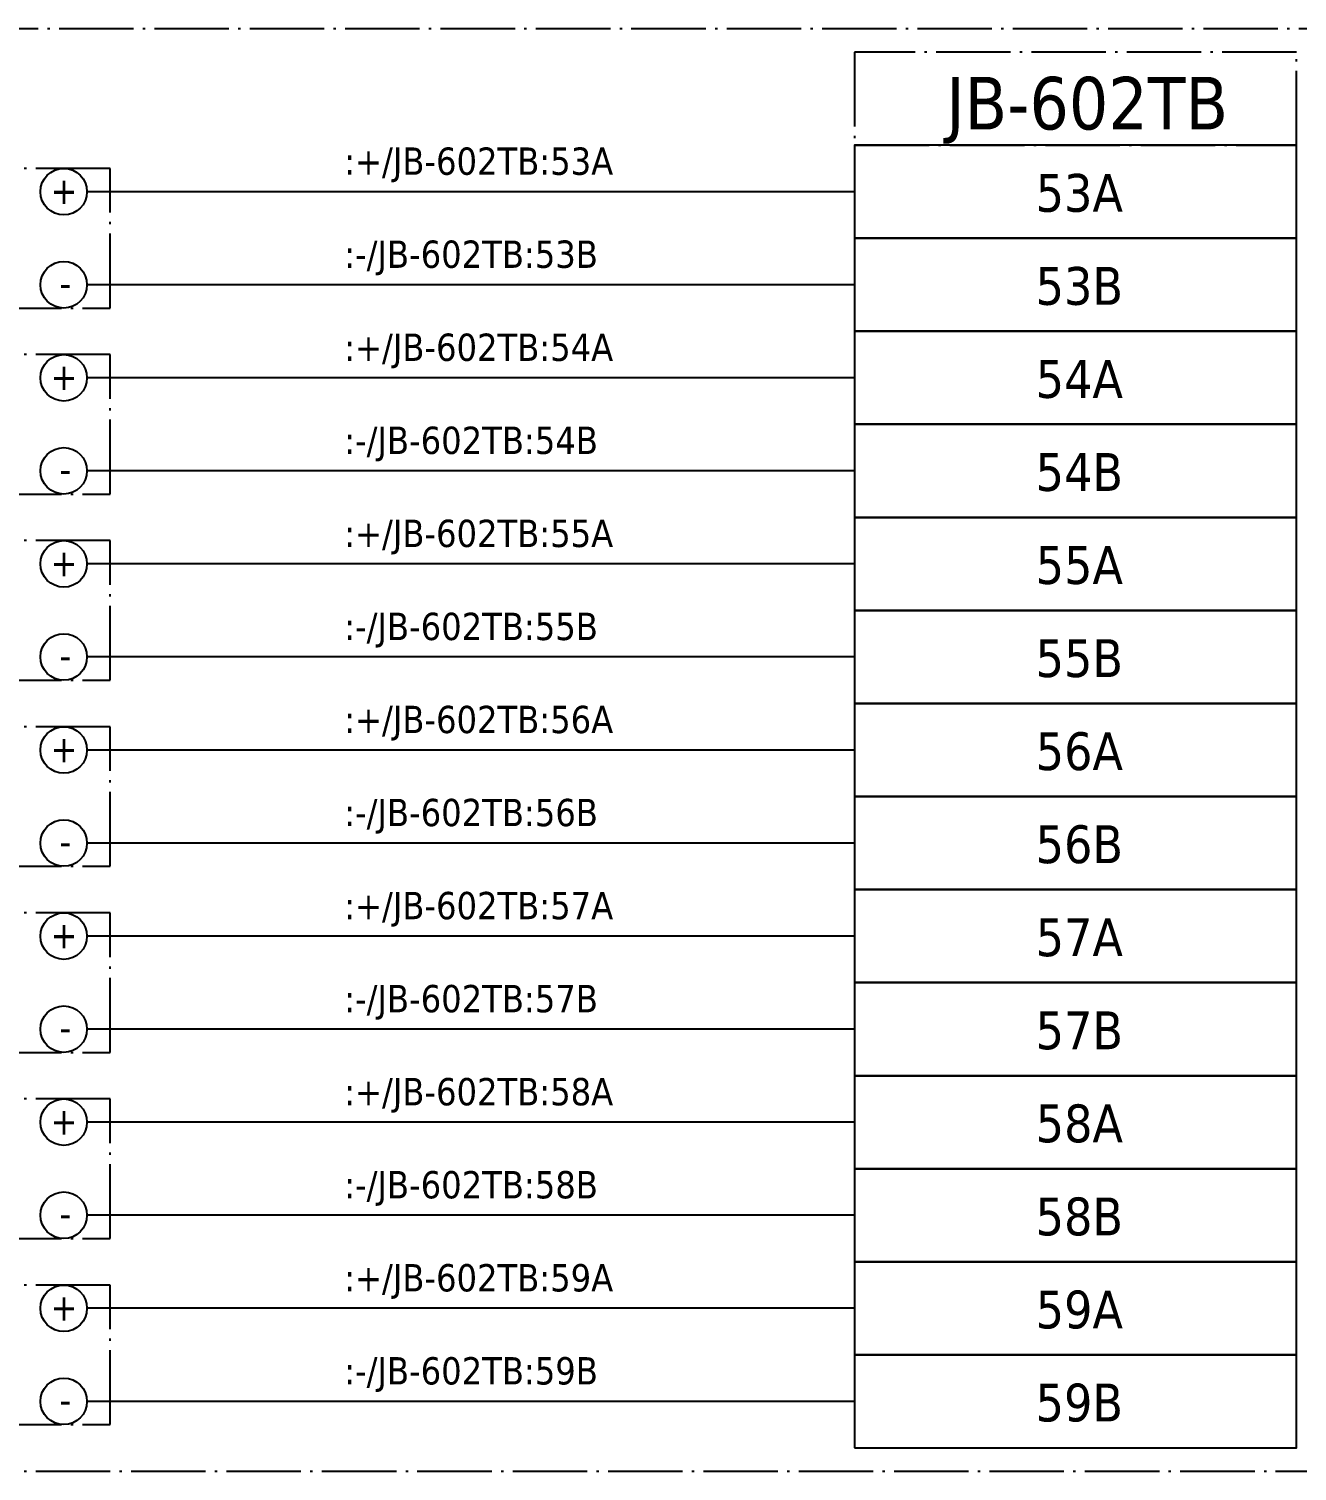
# Model space of a CAD drawing. Header units: millimetres. Extents: x 0 to 1792788, y -13 to 262234.
# Drawn here: x 35.5 to 90, y 118 to 180 of the extents above; entities that cross this region are included whole.
import ezdxf
from ezdxf.enums import TextEntityAlignment as Align

# ---------------------------------------------------------------- set-up
doc = ezdxf.new("R2010")
doc.units = ezdxf.units.MM
doc.linetypes.add('EPL_DASHDOT', pattern=[1, 0.8, -0.1, 0, -0.1])
for name, color, linetype, lineweight in [('EPLAN108', 5, 'Continuous', 35), ('EPLAN300', 5, 'Continuous', 25), ('EPLAN302', 5, 'Continuous', 25), ('EPLAN307', 134, 'EPL_DASHDOT', 25), ('EPLAN311', 7, 'Continuous', 25), ('EPLAN400', 5, 'Continuous', 35), ('EPLAN405', 7, 'Continuous', 25), ('EPLAN420', 7, 'Continuous', 35), ('EPLAN421', 5, 'Continuous', 35), ('EPLAN433', 251, 'Continuous', 35), ('EPLAN500', 7, 'Continuous', 35), ('EPLAN501', 7, 'Continuous', 35), ('EPLAN502', 7, 'Continuous', 35), ('EPLAN503', 7, 'Continuous', 35), ('EPLAN504', 7, 'Continuous', 35)]:
    doc.layers.add(name, color=color, linetype=linetype, lineweight=lineweight)
doc.styles.add('Tahoma', font='')
doc.styles.get('Tahoma').set_extended_font_data('Tahoma')

# ---------------------------------------------------------------- blocks, each defined once
blk = doc.blocks.new('EPLSYM_LibrarySPECIAL_en_US_Symbol427_Variant5_Placement1_88')
at = {"layer": 'EPLAN421', "color": 5, "style": 'Tahoma'}
for tag, p in [('17_20029[1]', (-0.9525, 3.335)), ('17_20029[2]', (20.0025, 3.335))]:
    blk.add_attdef(tag, text='', height=1.1739, dxfattribs=at).set_placement(p, align=Align.BOTTOM_RIGHT)
at = {"layer": 'EPLAN433', "color": 251, "style": 'Tahoma'}
blk.add_attdef('17_20406_1', text='', height=1.6254, dxfattribs=at).set_placement((0.9525, 1.5875), align=Align.BOTTOM_RIGHT)
blk.add_attdef('17_20406', text='', height=1.6254, dxfattribs=at).set_placement((0.9525, 1.5875), align=Align.BOTTOM_LEFT)
blk = doc.blocks.new('EPLSYM_LibrarySPECIAL_en_US_Symbol427_Variant5_Placement1_89')
at = {"layer": 'EPLAN421', "color": 5, "style": 'Tahoma'}
for tag, p in [('17_20029[1]', (-0.9525, 3.335)), ('17_20029[2]', (20.0025, 3.335))]:
    blk.add_attdef(tag, text='', height=1.1739, dxfattribs=at).set_placement(p, align=Align.BOTTOM_RIGHT)
at = {"layer": 'EPLAN433', "color": 251, "style": 'Tahoma'}
blk.add_attdef('17_20406_1', text='', height=1.6254, dxfattribs=at).set_placement((0.9525, 1.5875), align=Align.BOTTOM_RIGHT)
blk.add_attdef('17_20406', text='', height=1.6254, dxfattribs=at).set_placement((0.9525, 1.5875), align=Align.BOTTOM_LEFT)
blk = doc.blocks.new('EPLSYM_LibrarySPECIAL_en_US_Symbol427_Variant5_Placement1_90')
at = {"layer": 'EPLAN421', "color": 5, "style": 'Tahoma'}
for tag, p in [('17_20029[1]', (-0.9525, 3.335)), ('17_20029[2]', (20.0025, 3.335))]:
    blk.add_attdef(tag, text='', height=1.1739, dxfattribs=at).set_placement(p, align=Align.BOTTOM_RIGHT)
at = {"layer": 'EPLAN433', "color": 251, "style": 'Tahoma'}
blk.add_attdef('17_20406_1', text='', height=1.6254, dxfattribs=at).set_placement((0.9525, 1.5875), align=Align.BOTTOM_RIGHT)
blk.add_attdef('17_20406', text='', height=1.6254, dxfattribs=at).set_placement((0.9525, 1.5875), align=Align.BOTTOM_LEFT)
blk = doc.blocks.new('EPLSYM_LibrarySPECIAL_en_US_Symbol427_Variant5_Placement1_91')
at = {"layer": 'EPLAN421', "color": 5, "style": 'Tahoma'}
for tag, p in [('17_20029[1]', (-0.9525, 3.335)), ('17_20029[2]', (20.0025, 3.335))]:
    blk.add_attdef(tag, text='', height=1.1739, dxfattribs=at).set_placement(p, align=Align.BOTTOM_RIGHT)
at = {"layer": 'EPLAN433', "color": 251, "style": 'Tahoma'}
blk.add_attdef('17_20406_1', text='', height=1.6254, dxfattribs=at).set_placement((0.9525, 1.5875), align=Align.BOTTOM_RIGHT)
blk.add_attdef('17_20406', text='', height=1.6254, dxfattribs=at).set_placement((0.9525, 1.5875), align=Align.BOTTOM_LEFT)
blk = doc.blocks.new('EPLSYM_LibrarySPECIAL_en_US_Symbol427_Variant5_Placement1_92')
at = {"layer": 'EPLAN421', "color": 5, "style": 'Tahoma'}
for tag, p in [('17_20029[1]', (-0.9525, 3.335)), ('17_20029[2]', (20.0025, 3.335))]:
    blk.add_attdef(tag, text='', height=1.1739, dxfattribs=at).set_placement(p, align=Align.BOTTOM_RIGHT)
at = {"layer": 'EPLAN433', "color": 251, "style": 'Tahoma'}
blk.add_attdef('17_20406_1', text='', height=1.6254, dxfattribs=at).set_placement((0.9525, 1.5875), align=Align.BOTTOM_RIGHT)
blk.add_attdef('17_20406', text='', height=1.6254, dxfattribs=at).set_placement((0.9525, 1.5875), align=Align.BOTTOM_LEFT)
blk = doc.blocks.new('EPLSYM_LibrarySPECIAL_en_US_Symbol427_Variant5_Placement1_93')
at = {"layer": 'EPLAN421', "color": 5, "style": 'Tahoma'}
for tag, p in [('17_20029[1]', (-0.9525, 3.335)), ('17_20029[2]', (20.0025, 3.335))]:
    blk.add_attdef(tag, text='', height=1.1739, dxfattribs=at).set_placement(p, align=Align.BOTTOM_RIGHT)
at = {"layer": 'EPLAN433', "color": 251, "style": 'Tahoma'}
blk.add_attdef('17_20406_1', text='', height=1.6254, dxfattribs=at).set_placement((0.9525, 1.5875), align=Align.BOTTOM_RIGHT)
blk.add_attdef('17_20406', text='', height=1.6254, dxfattribs=at).set_placement((0.9525, 1.5875), align=Align.BOTTOM_LEFT)
blk = doc.blocks.new('EPLSYM_LibrarySPECIAL_en_US_Symbol427_Variant5_Placement1_94')
at = {"layer": 'EPLAN421', "color": 5, "style": 'Tahoma'}
for tag, p in [('17_20029[1]', (-0.9525, 3.335)), ('17_20029[2]', (20.0025, 3.335))]:
    blk.add_attdef(tag, text='', height=1.1739, dxfattribs=at).set_placement(p, align=Align.BOTTOM_RIGHT)
at = {"layer": 'EPLAN433', "color": 251, "style": 'Tahoma'}
blk.add_attdef('17_20406_1', text='', height=1.6254, dxfattribs=at).set_placement((0.9525, 1.5875), align=Align.BOTTOM_RIGHT)
blk.add_attdef('17_20406', text='', height=1.6254, dxfattribs=at).set_placement((0.9525, 1.5875), align=Align.BOTTOM_LEFT)
blk = doc.blocks.new('EPLSYM_LibrarySPECIAL_en_US_Symbol427_Variant5_Placement1_95')
at = {"layer": 'EPLAN421', "color": 5, "style": 'Tahoma'}
for tag, p in [('17_20029[1]', (-0.9525, 3.335)), ('17_20029[2]', (20.0025, 3.335))]:
    blk.add_attdef(tag, text='', height=1.1739, dxfattribs=at).set_placement(p, align=Align.BOTTOM_RIGHT)
at = {"layer": 'EPLAN433', "color": 251, "style": 'Tahoma'}
blk.add_attdef('17_20406_1', text='', height=1.6254, dxfattribs=at).set_placement((0.9525, 1.5875), align=Align.BOTTOM_RIGHT)
blk.add_attdef('17_20406', text='', height=1.6254, dxfattribs=at).set_placement((0.9525, 1.5875), align=Align.BOTTOM_LEFT)
blk = doc.blocks.new('EPLSYM_LibrarySPECIAL_en_US_Symbol427_Variant5_Placement1_96')
at = {"layer": 'EPLAN421', "color": 5, "style": 'Tahoma'}
for tag, p in [('17_20029[1]', (-0.9525, 3.335)), ('17_20029[2]', (20.0025, 3.335))]:
    blk.add_attdef(tag, text='', height=1.1739, dxfattribs=at).set_placement(p, align=Align.BOTTOM_RIGHT)
at = {"layer": 'EPLAN433', "color": 251, "style": 'Tahoma'}
blk.add_attdef('17_20406_1', text='', height=1.6254, dxfattribs=at).set_placement((0.9525, 1.5875), align=Align.BOTTOM_RIGHT)
blk.add_attdef('17_20406', text='', height=1.6254, dxfattribs=at).set_placement((0.9525, 1.5875), align=Align.BOTTOM_LEFT)
blk = doc.blocks.new('EPLSYM_LibrarySPECIAL_en_US_Symbol427_Variant5_Placement1_97')
at = {"layer": 'EPLAN421', "color": 5, "style": 'Tahoma'}
for tag, p in [('17_20029[1]', (-0.9525, 3.335)), ('17_20029[2]', (20.0025, 3.335))]:
    blk.add_attdef(tag, text='', height=1.1739, dxfattribs=at).set_placement(p, align=Align.BOTTOM_RIGHT)
at = {"layer": 'EPLAN433', "color": 251, "style": 'Tahoma'}
blk.add_attdef('17_20406_1', text='', height=1.6254, dxfattribs=at).set_placement((0.9525, 1.5875), align=Align.BOTTOM_RIGHT)
blk.add_attdef('17_20406', text='', height=1.6254, dxfattribs=at).set_placement((0.9525, 1.5875), align=Align.BOTTOM_LEFT)
blk = doc.blocks.new('EPLSYM_LibrarySPECIAL_en_US_Symbol427_Variant5_Placement1_98')
at = {"layer": 'EPLAN421', "color": 5, "style": 'Tahoma'}
for tag, p in [('17_20029[1]', (-0.9525, 3.335)), ('17_20029[2]', (20.0025, 3.335))]:
    blk.add_attdef(tag, text='', height=1.1739, dxfattribs=at).set_placement(p, align=Align.BOTTOM_RIGHT)
at = {"layer": 'EPLAN433', "color": 251, "style": 'Tahoma'}
blk.add_attdef('17_20406_1', text='', height=1.6254, dxfattribs=at).set_placement((0.9525, 1.5875), align=Align.BOTTOM_RIGHT)
blk.add_attdef('17_20406', text='', height=1.6254, dxfattribs=at).set_placement((0.9525, 1.5875), align=Align.BOTTOM_LEFT)
blk = doc.blocks.new('EPLSYM_LibrarySPECIAL_en_US_Symbol427_Variant5_Placement1_99')
at = {"layer": 'EPLAN421', "color": 5, "style": 'Tahoma'}
for tag, p in [('17_20029[1]', (-0.9525, 3.335)), ('17_20029[2]', (20.0025, 3.335))]:
    blk.add_attdef(tag, text='', height=1.1739, dxfattribs=at).set_placement(p, align=Align.BOTTOM_RIGHT)
at = {"layer": 'EPLAN433', "color": 251, "style": 'Tahoma'}
blk.add_attdef('17_20406_1', text='', height=1.6254, dxfattribs=at).set_placement((0.9525, 1.5875), align=Align.BOTTOM_RIGHT)
blk.add_attdef('17_20406', text='', height=1.6254, dxfattribs=at).set_placement((0.9525, 1.5875), align=Align.BOTTOM_LEFT)
blk = doc.blocks.new('EPLSYM_LibrarySPECIAL_en_US_Symbol427_Variant5_Placement1_100')
at = {"layer": 'EPLAN421', "color": 5, "style": 'Tahoma'}
for tag, p in [('17_20029[1]', (-0.9525, 3.335)), ('17_20029[2]', (20.0025, 3.335))]:
    blk.add_attdef(tag, text='', height=1.1739, dxfattribs=at).set_placement(p, align=Align.BOTTOM_RIGHT)
at = {"layer": 'EPLAN433', "color": 251, "style": 'Tahoma'}
blk.add_attdef('17_20406_1', text='', height=1.6254, dxfattribs=at).set_placement((0.9525, 1.5875), align=Align.BOTTOM_RIGHT)
blk.add_attdef('17_20406', text='', height=1.6254, dxfattribs=at).set_placement((0.9525, 1.5875), align=Align.BOTTOM_LEFT)
blk = doc.blocks.new('EPLSYM_LibrarySPECIAL_en_US_Symbol427_Variant5_Placement1_101')
at = {"layer": 'EPLAN421', "color": 5, "style": 'Tahoma'}
for tag, p in [('17_20029[1]', (-0.9525, 3.335)), ('17_20029[2]', (20.0025, 3.335))]:
    blk.add_attdef(tag, text='', height=1.1739, dxfattribs=at).set_placement(p, align=Align.BOTTOM_RIGHT)
at = {"layer": 'EPLAN433', "color": 251, "style": 'Tahoma'}
blk.add_attdef('17_20406_1', text='', height=1.6254, dxfattribs=at).set_placement((0.9525, 1.5875), align=Align.BOTTOM_RIGHT)
blk.add_attdef('17_20406', text='', height=1.6254, dxfattribs=at).set_placement((0.9525, 1.5875), align=Align.BOTTOM_LEFT)
blk = doc.blocks.new('EPLSYM_LibrarySPECIAL_Symbol17_Variant3_Placement1')
at = {"layer": 'EPLAN302', "lineweight": 25, "ltscale": 4}
blk.add_line((4, 0), (1, 0), dxfattribs=at)
blk.add_circle((0, 0), 1, dxfattribs=at)
at = {"layer": 'EPLAN420', "color": 7, "style": 'Tahoma'}
blk.add_attdef('17_20036', text='', height=1.6254, dxfattribs=at).set_placement((-1.5, -0.16254), align=Align.MIDDLE_RIGHT)
at = {"layer": 'EPLAN421', "color": 5, "style": 'Tahoma'}
blk.add_attdef('17_20039', text='', height=1.1739, dxfattribs=at).set_placement((3, 1), align=Align.BOTTOM_RIGHT)
blk = doc.blocks.new('EPLSYM_LibrarySPECIAL_Symbol2_Variant0_Placement1_44')
at = {"layer": 'EPLAN307', "lineweight": 25, "ltscale": 4}
blk.add_lwpolyline([(0, -6), (34, -6), (34, 0), (0, 0)], close=True, dxfattribs=at)
at = {"layer": 'EPLAN400', "color": 5, "style": 'Tahoma'}
blk.add_attdef('88_20010', text='', height=2.2575, dxfattribs=at).set_placement((-1.5, -0.9515), align=Align.TOP_RIGHT)
at = {"layer": 'EPLAN500', "color": 7, "style": 'Tahoma'}
blk.add_attdef('88_20027', text='', height=1.6254, dxfattribs=at).set_placement((-1.5, -4.57508), align=Align.TOP_RIGHT)
at = {"layer": 'EPLAN501', "color": 7, "style": 'Tahoma'}
blk.add_attdef('88_20011', text='', height=1.6254, dxfattribs=at).set_placement((-1.5, -9.97508), align=Align.TOP_RIGHT)
at = {"layer": 'EPLAN502', "color": 7, "style": 'Tahoma'}
blk.add_attdef('88_20025', text='', height=1.6254, dxfattribs=at).set_placement((-1.5, -12.67508), align=Align.TOP_RIGHT)
at = {"layer": 'EPLAN503', "color": 7, "style": 'Tahoma'}
blk.add_attdef('88_20024', text='', height=1.6254, dxfattribs=at).set_placement((-1.5, -15.37508), align=Align.TOP_RIGHT)
at = {"layer": 'EPLAN504', "color": 7, "style": 'Tahoma'}
blk.add_attdef('88_20901[1]', text='', height=1.6254, dxfattribs=at).set_placement((-1.5, -7.27508), align=Align.TOP_RIGHT)
blk = doc.blocks.new('EPLSYM_LibrarySPECIAL_Symbol2_Variant0_Placement1_45')
at = {"layer": 'EPLAN307', "lineweight": 25, "ltscale": 4}
blk.add_lwpolyline([(0, -6), (34, -6), (34, 0), (0, 0)], close=True, dxfattribs=at)
at = {"layer": 'EPLAN400', "color": 5, "style": 'Tahoma'}
blk.add_attdef('88_20010', text='', height=2.2575, dxfattribs=at).set_placement((-1.5, -0.9515), align=Align.TOP_RIGHT)
at = {"layer": 'EPLAN500', "color": 7, "style": 'Tahoma'}
blk.add_attdef('88_20027', text='', height=1.6254, dxfattribs=at).set_placement((-1.5, -4.57508), align=Align.TOP_RIGHT)
at = {"layer": 'EPLAN501', "color": 7, "style": 'Tahoma'}
blk.add_attdef('88_20011', text='', height=1.6254, dxfattribs=at).set_placement((-1.5, -9.97508), align=Align.TOP_RIGHT)
at = {"layer": 'EPLAN502', "color": 7, "style": 'Tahoma'}
blk.add_attdef('88_20025', text='', height=1.6254, dxfattribs=at).set_placement((-1.5, -12.67508), align=Align.TOP_RIGHT)
at = {"layer": 'EPLAN503', "color": 7, "style": 'Tahoma'}
blk.add_attdef('88_20024', text='', height=1.6254, dxfattribs=at).set_placement((-1.5, -15.37508), align=Align.TOP_RIGHT)
at = {"layer": 'EPLAN504', "color": 7, "style": 'Tahoma'}
blk.add_attdef('88_20901[1]', text='', height=1.6254, dxfattribs=at).set_placement((-1.5, -7.27508), align=Align.TOP_RIGHT)
blk = doc.blocks.new('EPLSYM_LibrarySPECIAL_Symbol2_Variant0_Placement1_46')
at = {"layer": 'EPLAN307', "lineweight": 25, "ltscale": 4}
blk.add_lwpolyline([(0, -6), (34, -6), (34, 0), (0, 0)], close=True, dxfattribs=at)
at = {"layer": 'EPLAN400', "color": 5, "style": 'Tahoma'}
blk.add_attdef('88_20010', text='', height=2.2575, dxfattribs=at).set_placement((-1.5, -0.9515), align=Align.TOP_RIGHT)
at = {"layer": 'EPLAN500', "color": 7, "style": 'Tahoma'}
blk.add_attdef('88_20027', text='', height=1.6254, dxfattribs=at).set_placement((-1.5, -4.57508), align=Align.TOP_RIGHT)
at = {"layer": 'EPLAN501', "color": 7, "style": 'Tahoma'}
blk.add_attdef('88_20011', text='', height=1.6254, dxfattribs=at).set_placement((-1.5, -9.97508), align=Align.TOP_RIGHT)
at = {"layer": 'EPLAN502', "color": 7, "style": 'Tahoma'}
blk.add_attdef('88_20025', text='', height=1.6254, dxfattribs=at).set_placement((-1.5, -12.67508), align=Align.TOP_RIGHT)
at = {"layer": 'EPLAN503', "color": 7, "style": 'Tahoma'}
blk.add_attdef('88_20024', text='', height=1.6254, dxfattribs=at).set_placement((-1.5, -15.37508), align=Align.TOP_RIGHT)
at = {"layer": 'EPLAN504', "color": 7, "style": 'Tahoma'}
blk.add_attdef('88_20901[1]', text='', height=1.6254, dxfattribs=at).set_placement((-1.5, -7.27508), align=Align.TOP_RIGHT)
blk = doc.blocks.new('EPLSYM_LibrarySPECIAL_Symbol2_Variant0_Placement1_47')
at = {"layer": 'EPLAN307', "lineweight": 25, "ltscale": 4}
blk.add_lwpolyline([(0, -6), (34, -6), (34, 0), (0, 0)], close=True, dxfattribs=at)
at = {"layer": 'EPLAN400', "color": 5, "style": 'Tahoma'}
blk.add_attdef('88_20010', text='', height=2.2575, dxfattribs=at).set_placement((-1.5, -0.9515), align=Align.TOP_RIGHT)
at = {"layer": 'EPLAN500', "color": 7, "style": 'Tahoma'}
blk.add_attdef('88_20027', text='', height=1.6254, dxfattribs=at).set_placement((-1.5, -4.57508), align=Align.TOP_RIGHT)
at = {"layer": 'EPLAN501', "color": 7, "style": 'Tahoma'}
blk.add_attdef('88_20011', text='', height=1.6254, dxfattribs=at).set_placement((-1.5, -9.97508), align=Align.TOP_RIGHT)
at = {"layer": 'EPLAN502', "color": 7, "style": 'Tahoma'}
blk.add_attdef('88_20025', text='', height=1.6254, dxfattribs=at).set_placement((-1.5, -12.67508), align=Align.TOP_RIGHT)
at = {"layer": 'EPLAN503', "color": 7, "style": 'Tahoma'}
blk.add_attdef('88_20024', text='', height=1.6254, dxfattribs=at).set_placement((-1.5, -15.37508), align=Align.TOP_RIGHT)
at = {"layer": 'EPLAN504', "color": 7, "style": 'Tahoma'}
blk.add_attdef('88_20901[1]', text='', height=1.6254, dxfattribs=at).set_placement((-1.5, -7.27508), align=Align.TOP_RIGHT)
blk = doc.blocks.new('EPLSYM_LibrarySPECIAL_Symbol2_Variant0_Placement1_48')
at = {"layer": 'EPLAN307', "lineweight": 25, "ltscale": 4}
blk.add_lwpolyline([(0, -6), (34, -6), (34, 0), (0, 0)], close=True, dxfattribs=at)
at = {"layer": 'EPLAN400', "color": 5, "style": 'Tahoma'}
blk.add_attdef('88_20010', text='', height=2.2575, dxfattribs=at).set_placement((-1.5, -0.9515), align=Align.TOP_RIGHT)
at = {"layer": 'EPLAN500', "color": 7, "style": 'Tahoma'}
blk.add_attdef('88_20027', text='', height=1.6254, dxfattribs=at).set_placement((-1.5, -4.57508), align=Align.TOP_RIGHT)
at = {"layer": 'EPLAN501', "color": 7, "style": 'Tahoma'}
blk.add_attdef('88_20011', text='', height=1.6254, dxfattribs=at).set_placement((-1.5, -9.97508), align=Align.TOP_RIGHT)
at = {"layer": 'EPLAN502', "color": 7, "style": 'Tahoma'}
blk.add_attdef('88_20025', text='', height=1.6254, dxfattribs=at).set_placement((-1.5, -12.67508), align=Align.TOP_RIGHT)
at = {"layer": 'EPLAN503', "color": 7, "style": 'Tahoma'}
blk.add_attdef('88_20024', text='', height=1.6254, dxfattribs=at).set_placement((-1.5, -15.37508), align=Align.TOP_RIGHT)
at = {"layer": 'EPLAN504', "color": 7, "style": 'Tahoma'}
blk.add_attdef('88_20901[1]', text='', height=1.6254, dxfattribs=at).set_placement((-1.5, -7.27508), align=Align.TOP_RIGHT)
blk = doc.blocks.new('EPLSYM_LibrarySPECIAL_Symbol2_Variant0_Placement1_49')
at = {"layer": 'EPLAN307', "lineweight": 25, "ltscale": 4}
blk.add_lwpolyline([(0, -6), (34, -6), (34, 0), (0, 0)], close=True, dxfattribs=at)
at = {"layer": 'EPLAN400', "color": 5, "style": 'Tahoma'}
blk.add_attdef('88_20010', text='', height=2.2575, dxfattribs=at).set_placement((-1.5, -0.9515), align=Align.TOP_RIGHT)
at = {"layer": 'EPLAN500', "color": 7, "style": 'Tahoma'}
blk.add_attdef('88_20027', text='', height=1.6254, dxfattribs=at).set_placement((-1.5, -4.57508), align=Align.TOP_RIGHT)
at = {"layer": 'EPLAN501', "color": 7, "style": 'Tahoma'}
blk.add_attdef('88_20011', text='', height=1.6254, dxfattribs=at).set_placement((-1.5, -9.97508), align=Align.TOP_RIGHT)
at = {"layer": 'EPLAN502', "color": 7, "style": 'Tahoma'}
blk.add_attdef('88_20025', text='', height=1.6254, dxfattribs=at).set_placement((-1.5, -12.67508), align=Align.TOP_RIGHT)
at = {"layer": 'EPLAN503', "color": 7, "style": 'Tahoma'}
blk.add_attdef('88_20024', text='', height=1.6254, dxfattribs=at).set_placement((-1.5, -15.37508), align=Align.TOP_RIGHT)
at = {"layer": 'EPLAN504', "color": 7, "style": 'Tahoma'}
blk.add_attdef('88_20901[1]', text='', height=1.6254, dxfattribs=at).set_placement((-1.5, -7.27508), align=Align.TOP_RIGHT)
blk = doc.blocks.new('EPLSYM_LibrarySPECIAL_Symbol2_Variant0_Placement1_50')
at = {"layer": 'EPLAN307', "lineweight": 25, "ltscale": 4}
blk.add_lwpolyline([(0, -6), (34, -6), (34, 0), (0, 0)], close=True, dxfattribs=at)
at = {"layer": 'EPLAN400', "color": 5, "style": 'Tahoma'}
blk.add_attdef('88_20010', text='', height=2.2575, dxfattribs=at).set_placement((-1.5, -0.9515), align=Align.TOP_RIGHT)
at = {"layer": 'EPLAN500', "color": 7, "style": 'Tahoma'}
blk.add_attdef('88_20027', text='', height=1.6254, dxfattribs=at).set_placement((-1.5, -4.57508), align=Align.TOP_RIGHT)
at = {"layer": 'EPLAN501', "color": 7, "style": 'Tahoma'}
blk.add_attdef('88_20011', text='', height=1.6254, dxfattribs=at).set_placement((-1.5, -9.97508), align=Align.TOP_RIGHT)
at = {"layer": 'EPLAN502', "color": 7, "style": 'Tahoma'}
blk.add_attdef('88_20025', text='', height=1.6254, dxfattribs=at).set_placement((-1.5, -12.67508), align=Align.TOP_RIGHT)
at = {"layer": 'EPLAN503', "color": 7, "style": 'Tahoma'}
blk.add_attdef('88_20024', text='', height=1.6254, dxfattribs=at).set_placement((-1.5, -15.37508), align=Align.TOP_RIGHT)
at = {"layer": 'EPLAN504', "color": 7, "style": 'Tahoma'}
blk.add_attdef('88_20901[1]', text='', height=1.6254, dxfattribs=at).set_placement((-1.5, -7.27508), align=Align.TOP_RIGHT)
blk = doc.blocks.new('EPLSYM_LibrarySPECIAL_Symbol308_Variant0_Placement0')
at = {"layer": 'EPLAN405', "color": 7, "style": 'Tahoma'}
for tag, p in [('17_31011', (1.5, 6.35)), ('17_31002', (1.5, 0.5))]:
    blk.add_attdef(tag, text='', height=1.174, dxfattribs=at).set_placement(p, align=Align.BOTTOM_LEFT)
for tag, p in [('17_31004', (1.5, 4.4)), ('17_31003', (1.5, 2.45))]:
    blk.add_attdef(tag, p, '', height=1.174, dxfattribs=at)
blk = doc.blocks.new('EPLSYM_LibrarySPECIAL_Symbol2_Variant0_Placement1_54')
at = {"layer": 'EPLAN307', "lineweight": 25, "ltscale": 4}
blk.add_lwpolyline([(0, -62), (119, -62), (119, 0), (0, 0)], close=True, dxfattribs=at)
at = {"layer": 'EPLAN400', "color": 5, "style": 'Tahoma'}
blk.add_attdef('88_20010', text='', height=2.2575, dxfattribs=at).set_placement((-1.5, -0.9515), align=Align.TOP_RIGHT)
at = {"layer": 'EPLAN500', "color": 7, "style": 'Tahoma'}
blk.add_attdef('88_20027', text='', height=1.6254, dxfattribs=at).set_placement((-1.5, -4.57508), align=Align.TOP_RIGHT)
at = {"layer": 'EPLAN501', "color": 7, "style": 'Tahoma'}
blk.add_attdef('88_20011', text='', height=1.6254, dxfattribs=at).set_placement((-1.5, -9.97508), align=Align.TOP_RIGHT)
at = {"layer": 'EPLAN502', "color": 7, "style": 'Tahoma'}
blk.add_attdef('88_20025', text='', height=1.6254, dxfattribs=at).set_placement((-1.5, -12.67508), align=Align.TOP_RIGHT)
at = {"layer": 'EPLAN503', "color": 7, "style": 'Tahoma'}
blk.add_attdef('88_20024', text='', height=1.6254, dxfattribs=at).set_placement((-1.5, -15.37508), align=Align.TOP_RIGHT)
at = {"layer": 'EPLAN504', "color": 7, "style": 'Tahoma'}
blk.add_attdef('88_20901[1]', text='', height=1.6254, dxfattribs=at).set_placement((-1.5, -7.27508), align=Align.TOP_RIGHT)

msp = doc.modelspace()

# ---------------------------------------------------------------- linework, layer by layer
at = {"layer": 'EPLAN300', "lineweight": 25, "ltscale": 4}
for points in [[(71, 171), (90, 171), (90, 175), (71, 175)], [(71, 167), (90, 167), (90, 171), (71, 171)], [(71, 163), (90, 163), (90, 167), (71, 167)], [(71, 159), (90, 159), (90, 163), (71, 163)], [(71, 155), (90, 155), (90, 159), (71, 159)], [(71, 151), (90, 151), (90, 155), (71, 155)], [(71, 147), (90, 147), (90, 151), (71, 151)], [(71, 143), (90, 143), (90, 147), (71, 147)], [(71, 139), (90, 139), (90, 143), (71, 143)], [(71, 135), (90, 135), (90, 139), (71, 139)], [(71, 131), (90, 131), (90, 135), (71, 135)], [(71, 127), (90, 127), (90, 131), (71, 131)], [(71, 123), (90, 123), (90, 127), (71, 127)], [(71, 119), (90, 119), (90, 123), (71, 123)]]:
    msp.add_lwpolyline(points, close=True, dxfattribs=at)
at = {"layer": 'EPLAN307', "lineweight": 25, "ltscale": 4}
msp.add_lwpolyline([(71, 175), (90, 175), (90, 179), (71, 179)], close=True, dxfattribs=at)
at = {"layer": 'EPLAN311', "ltscale": 4}
for p, q in [((71, 173), (39, 173)), ((71, 169), (39, 169)), ((71, 165), (39, 165)), ((71, 161), (39, 161)), ((71, 157), (39, 157)), ((71, 153), (39, 153)), ((71, 149), (39, 149)), ((71, 145), (39, 145)), ((71, 141), (39, 141)), ((71, 137), (39, 137)), ((71, 133), (39, 133)), ((71, 129), (39, 129)), ((71, 125), (39, 125)), ((71, 121), (39, 121))]:
    msp.add_line(p, q, dxfattribs=at)

# ---------------------------------------------------------------- block references
for name, p in [('EPLSYM_LibrarySPECIAL_Symbol2_Variant0_Placement1_54', (3, 180)), ('EPLSYM_LibrarySPECIAL_Symbol2_Variant0_Placement1_44', (5, 174)), ('EPLSYM_LibrarySPECIAL_Symbol2_Variant0_Placement1_45', (5, 166)), ('EPLSYM_LibrarySPECIAL_Symbol2_Variant0_Placement1_46', (5, 158)), ('EPLSYM_LibrarySPECIAL_Symbol2_Variant0_Placement1_47', (5, 150)), ('EPLSYM_LibrarySPECIAL_Symbol2_Variant0_Placement1_48', (5, 142)), ('EPLSYM_LibrarySPECIAL_Symbol2_Variant0_Placement1_49', (5, 134)), ('EPLSYM_LibrarySPECIAL_Symbol2_Variant0_Placement1_50', (5, 126))]:
    msp.add_blockref(name, p)
ref = msp.add_blockref('EPLSYM_LibrarySPECIAL_Symbol308_Variant0_Placement0', (49, 173))
ref.add_attrib('17_31011', ':+/JB-602TB:53A', dxfattribs={"layer": 'EPLAN405', "color": 7, "height": 1.1739, "style": 'Tahoma'}).set_placement((49.055, 173.374), align=Align.BOTTOM_LEFT)
ref = msp.add_blockref('EPLSYM_LibrarySPECIAL_Symbol17_Variant3_Placement1', (37, 173))
ref.add_attrib('17_20039', '+', dxfattribs={"layer": 'EPLAN421', "color": 5, "height": 1.174, "style": 'Tahoma'}).set_placement((37.591, 172.117), align=Align.BOTTOM_RIGHT)
ref = msp.add_blockref('EPLSYM_LibrarySPECIAL_en_US_Symbol427_Variant5_Placement1_88', (71, 173))
ref.add_attrib('17_20011', '53A', dxfattribs={"layer": 'EPLAN501', "color": 7, "height": 1.6254, "style": 'Tahoma'}).set_placement((80.661, 171.65), align=Align.BOTTOM_CENTER)
ref = msp.add_blockref('EPLSYM_LibrarySPECIAL_Symbol308_Variant0_Placement0', (49, 169))
ref.add_attrib('17_31011', ':-/JB-602TB:53B', dxfattribs={"layer": 'EPLAN405', "color": 7, "height": 1.1739, "style": 'Tahoma'}).set_placement((49.055, 169.374), align=Align.BOTTOM_LEFT)
ref = msp.add_blockref('EPLSYM_LibrarySPECIAL_Symbol17_Variant3_Placement1', (37, 169))
ref.add_attrib('17_20039', '-', dxfattribs={"layer": 'EPLAN421', "color": 5, "height": 1.174, "style": 'Tahoma'}).set_placement((37.316, 168.132), align=Align.BOTTOM_RIGHT)
ref = msp.add_blockref('EPLSYM_LibrarySPECIAL_en_US_Symbol427_Variant5_Placement1_89', (71, 169))
ref.add_attrib('17_20011', '53B', dxfattribs={"layer": 'EPLAN501', "color": 7, "height": 1.6254, "style": 'Tahoma'}).set_placement((80.661, 167.65), align=Align.BOTTOM_CENTER)
ref = msp.add_blockref('EPLSYM_LibrarySPECIAL_Symbol308_Variant0_Placement0', (49, 165))
ref.add_attrib('17_31011', ':+/JB-602TB:54A', dxfattribs={"layer": 'EPLAN405', "color": 7, "height": 1.1739, "style": 'Tahoma'}).set_placement((49.055, 165.374), align=Align.BOTTOM_LEFT)
ref = msp.add_blockref('EPLSYM_LibrarySPECIAL_Symbol17_Variant3_Placement1', (37, 165))
ref.add_attrib('17_20039', '+', dxfattribs={"layer": 'EPLAN421', "color": 5, "height": 1.174, "style": 'Tahoma'}).set_placement((37.591, 164.117), align=Align.BOTTOM_RIGHT)
ref = msp.add_blockref('EPLSYM_LibrarySPECIAL_en_US_Symbol427_Variant5_Placement1_90', (71, 165))
ref.add_attrib('17_20011', '54A', dxfattribs={"layer": 'EPLAN501', "color": 7, "height": 1.6254, "style": 'Tahoma'}).set_placement((80.661, 163.65), align=Align.BOTTOM_CENTER)
ref = msp.add_blockref('EPLSYM_LibrarySPECIAL_Symbol308_Variant0_Placement0', (49, 161))
ref.add_attrib('17_31011', ':-/JB-602TB:54B', dxfattribs={"layer": 'EPLAN405', "color": 7, "height": 1.1739, "style": 'Tahoma'}).set_placement((49.055, 161.374), align=Align.BOTTOM_LEFT)
ref = msp.add_blockref('EPLSYM_LibrarySPECIAL_Symbol17_Variant3_Placement1', (37, 161))
ref.add_attrib('17_20039', '-', dxfattribs={"layer": 'EPLAN421', "color": 5, "height": 1.174, "style": 'Tahoma'}).set_placement((37.316, 160.132), align=Align.BOTTOM_RIGHT)
ref = msp.add_blockref('EPLSYM_LibrarySPECIAL_en_US_Symbol427_Variant5_Placement1_91', (71, 161))
ref.add_attrib('17_20011', '54B', dxfattribs={"layer": 'EPLAN501', "color": 7, "height": 1.6254, "style": 'Tahoma'}).set_placement((80.661, 159.65), align=Align.BOTTOM_CENTER)
ref = msp.add_blockref('EPLSYM_LibrarySPECIAL_Symbol308_Variant0_Placement0', (49, 157))
ref.add_attrib('17_31011', ':+/JB-602TB:55A', dxfattribs={"layer": 'EPLAN405', "color": 7, "height": 1.1739, "style": 'Tahoma'}).set_placement((49.055, 157.374), align=Align.BOTTOM_LEFT)
ref = msp.add_blockref('EPLSYM_LibrarySPECIAL_Symbol17_Variant3_Placement1', (37, 157))
ref.add_attrib('17_20039', '+', dxfattribs={"layer": 'EPLAN421', "color": 5, "height": 1.174, "style": 'Tahoma'}).set_placement((37.591, 156.117), align=Align.BOTTOM_RIGHT)
ref = msp.add_blockref('EPLSYM_LibrarySPECIAL_en_US_Symbol427_Variant5_Placement1_100', (71, 157))
ref.add_attrib('17_20011', '55A', dxfattribs={"layer": 'EPLAN501', "color": 7, "height": 1.6254, "style": 'Tahoma'}).set_placement((80.661, 155.65), align=Align.BOTTOM_CENTER)
ref = msp.add_blockref('EPLSYM_LibrarySPECIAL_Symbol308_Variant0_Placement0', (49, 153))
ref.add_attrib('17_31011', ':-/JB-602TB:55B', dxfattribs={"layer": 'EPLAN405', "color": 7, "height": 1.1739, "style": 'Tahoma'}).set_placement((49.055, 153.374), align=Align.BOTTOM_LEFT)
ref = msp.add_blockref('EPLSYM_LibrarySPECIAL_Symbol17_Variant3_Placement1', (37, 153))
ref.add_attrib('17_20039', '-', dxfattribs={"layer": 'EPLAN421', "color": 5, "height": 1.174, "style": 'Tahoma'}).set_placement((37.316, 152.132), align=Align.BOTTOM_RIGHT)
ref = msp.add_blockref('EPLSYM_LibrarySPECIAL_en_US_Symbol427_Variant5_Placement1_101', (71, 153))
ref.add_attrib('17_20011', '55B', dxfattribs={"layer": 'EPLAN501', "color": 7, "height": 1.6254, "style": 'Tahoma'}).set_placement((80.661, 151.65), align=Align.BOTTOM_CENTER)
ref = msp.add_blockref('EPLSYM_LibrarySPECIAL_Symbol308_Variant0_Placement0', (49, 149))
ref.add_attrib('17_31011', ':+/JB-602TB:56A', dxfattribs={"layer": 'EPLAN405', "color": 7, "height": 1.1739, "style": 'Tahoma'}).set_placement((49.055, 149.374), align=Align.BOTTOM_LEFT)
ref = msp.add_blockref('EPLSYM_LibrarySPECIAL_Symbol17_Variant3_Placement1', (37, 149))
ref.add_attrib('17_20039', '+', dxfattribs={"layer": 'EPLAN421', "color": 5, "height": 1.174, "style": 'Tahoma'}).set_placement((37.591, 148.117), align=Align.BOTTOM_RIGHT)
ref = msp.add_blockref('EPLSYM_LibrarySPECIAL_en_US_Symbol427_Variant5_Placement1_92', (71, 149))
ref.add_attrib('17_20011', '56A', dxfattribs={"layer": 'EPLAN501', "color": 7, "height": 1.6254, "style": 'Tahoma'}).set_placement((80.661, 147.65), align=Align.BOTTOM_CENTER)
ref = msp.add_blockref('EPLSYM_LibrarySPECIAL_Symbol308_Variant0_Placement0', (49, 145))
ref.add_attrib('17_31011', ':-/JB-602TB:56B', dxfattribs={"layer": 'EPLAN405', "color": 7, "height": 1.1739, "style": 'Tahoma'}).set_placement((49.055, 145.374), align=Align.BOTTOM_LEFT)
ref = msp.add_blockref('EPLSYM_LibrarySPECIAL_Symbol17_Variant3_Placement1', (37, 145))
ref.add_attrib('17_20039', '-', dxfattribs={"layer": 'EPLAN421', "color": 5, "height": 1.174, "style": 'Tahoma'}).set_placement((37.316, 144.132), align=Align.BOTTOM_RIGHT)
ref = msp.add_blockref('EPLSYM_LibrarySPECIAL_en_US_Symbol427_Variant5_Placement1_93', (71, 145))
ref.add_attrib('17_20011', '56B', dxfattribs={"layer": 'EPLAN501', "color": 7, "height": 1.6254, "style": 'Tahoma'}).set_placement((80.661, 143.65), align=Align.BOTTOM_CENTER)
ref = msp.add_blockref('EPLSYM_LibrarySPECIAL_Symbol308_Variant0_Placement0', (49, 141))
ref.add_attrib('17_31011', ':+/JB-602TB:57A', dxfattribs={"layer": 'EPLAN405', "color": 7, "height": 1.1739, "style": 'Tahoma'}).set_placement((49.055, 141.374), align=Align.BOTTOM_LEFT)
ref = msp.add_blockref('EPLSYM_LibrarySPECIAL_Symbol17_Variant3_Placement1', (37, 141))
ref.add_attrib('17_20039', '+', dxfattribs={"layer": 'EPLAN421', "color": 5, "height": 1.174, "style": 'Tahoma'}).set_placement((37.591, 140.117), align=Align.BOTTOM_RIGHT)
ref = msp.add_blockref('EPLSYM_LibrarySPECIAL_en_US_Symbol427_Variant5_Placement1_94', (71, 141))
ref.add_attrib('17_20011', '57A', dxfattribs={"layer": 'EPLAN501', "color": 7, "height": 1.6254, "style": 'Tahoma'}).set_placement((80.661, 139.65), align=Align.BOTTOM_CENTER)
ref = msp.add_blockref('EPLSYM_LibrarySPECIAL_Symbol308_Variant0_Placement0', (49, 137))
ref.add_attrib('17_31011', ':-/JB-602TB:57B', dxfattribs={"layer": 'EPLAN405', "color": 7, "height": 1.1739, "style": 'Tahoma'}).set_placement((49.055, 137.374), align=Align.BOTTOM_LEFT)
ref = msp.add_blockref('EPLSYM_LibrarySPECIAL_Symbol17_Variant3_Placement1', (37, 137))
ref.add_attrib('17_20039', '-', dxfattribs={"layer": 'EPLAN421', "color": 5, "height": 1.174, "style": 'Tahoma'}).set_placement((37.316, 136.132), align=Align.BOTTOM_RIGHT)
ref = msp.add_blockref('EPLSYM_LibrarySPECIAL_en_US_Symbol427_Variant5_Placement1_95', (71, 137))
ref.add_attrib('17_20011', '57B', dxfattribs={"layer": 'EPLAN501', "color": 7, "height": 1.6254, "style": 'Tahoma'}).set_placement((80.661, 135.65), align=Align.BOTTOM_CENTER)
ref = msp.add_blockref('EPLSYM_LibrarySPECIAL_Symbol308_Variant0_Placement0', (49, 133))
ref.add_attrib('17_31011', ':+/JB-602TB:58A', dxfattribs={"layer": 'EPLAN405', "color": 7, "height": 1.1739, "style": 'Tahoma'}).set_placement((49.055, 133.374), align=Align.BOTTOM_LEFT)
ref = msp.add_blockref('EPLSYM_LibrarySPECIAL_Symbol17_Variant3_Placement1', (37, 133))
ref.add_attrib('17_20039', '+', dxfattribs={"layer": 'EPLAN421', "color": 5, "height": 1.174, "style": 'Tahoma'}).set_placement((37.591, 132.117), align=Align.BOTTOM_RIGHT)
ref = msp.add_blockref('EPLSYM_LibrarySPECIAL_en_US_Symbol427_Variant5_Placement1_96', (71, 133))
ref.add_attrib('17_20011', '58A', dxfattribs={"layer": 'EPLAN501', "color": 7, "height": 1.6254, "style": 'Tahoma'}).set_placement((80.661, 131.65), align=Align.BOTTOM_CENTER)
ref = msp.add_blockref('EPLSYM_LibrarySPECIAL_Symbol308_Variant0_Placement0', (49, 129))
ref.add_attrib('17_31011', ':-/JB-602TB:58B', dxfattribs={"layer": 'EPLAN405', "color": 7, "height": 1.1739, "style": 'Tahoma'}).set_placement((49.055, 129.374), align=Align.BOTTOM_LEFT)
ref = msp.add_blockref('EPLSYM_LibrarySPECIAL_Symbol17_Variant3_Placement1', (37, 129))
ref.add_attrib('17_20039', '-', dxfattribs={"layer": 'EPLAN421', "color": 5, "height": 1.174, "style": 'Tahoma'}).set_placement((37.316, 128.132), align=Align.BOTTOM_RIGHT)
ref = msp.add_blockref('EPLSYM_LibrarySPECIAL_en_US_Symbol427_Variant5_Placement1_97', (71, 129))
ref.add_attrib('17_20011', '58B', dxfattribs={"layer": 'EPLAN501', "color": 7, "height": 1.6254, "style": 'Tahoma'}).set_placement((80.661, 127.65), align=Align.BOTTOM_CENTER)
ref = msp.add_blockref('EPLSYM_LibrarySPECIAL_Symbol308_Variant0_Placement0', (49, 125))
ref.add_attrib('17_31011', ':+/JB-602TB:59A', dxfattribs={"layer": 'EPLAN405', "color": 7, "height": 1.1739, "style": 'Tahoma'}).set_placement((49.055, 125.374), align=Align.BOTTOM_LEFT)
ref = msp.add_blockref('EPLSYM_LibrarySPECIAL_Symbol17_Variant3_Placement1', (37, 125))
ref.add_attrib('17_20039', '+', dxfattribs={"layer": 'EPLAN421', "color": 5, "height": 1.174, "style": 'Tahoma'}).set_placement((37.591, 124.117), align=Align.BOTTOM_RIGHT)
ref = msp.add_blockref('EPLSYM_LibrarySPECIAL_en_US_Symbol427_Variant5_Placement1_98', (71, 125))
ref.add_attrib('17_20011', '59A', dxfattribs={"layer": 'EPLAN501', "color": 7, "height": 1.6254, "style": 'Tahoma'}).set_placement((80.661, 123.65), align=Align.BOTTOM_CENTER)
ref = msp.add_blockref('EPLSYM_LibrarySPECIAL_Symbol308_Variant0_Placement0', (49, 121))
ref.add_attrib('17_31011', ':-/JB-602TB:59B', dxfattribs={"layer": 'EPLAN405', "color": 7, "height": 1.1739, "style": 'Tahoma'}).set_placement((49.055, 121.374), align=Align.BOTTOM_LEFT)
ref = msp.add_blockref('EPLSYM_LibrarySPECIAL_Symbol17_Variant3_Placement1', (37, 121))
ref.add_attrib('17_20039', '-', dxfattribs={"layer": 'EPLAN421', "color": 5, "height": 1.174, "style": 'Tahoma'}).set_placement((37.316, 120.132), align=Align.BOTTOM_RIGHT)
ref = msp.add_blockref('EPLSYM_LibrarySPECIAL_en_US_Symbol427_Variant5_Placement1_99', (71, 121))
ref.add_attrib('17_20011', '59B', dxfattribs={"layer": 'EPLAN501', "color": 7, "height": 1.6254, "style": 'Tahoma'}).set_placement((80.661, 119.65), align=Align.BOTTOM_CENTER)

# ---------------------------------------------------------------- texts
at = {"layer": 'EPLAN108', "color": 5, "style": 'Tahoma'}
msp.add_text('JB-602TB', height=2.2575, dxfattribs=at).set_placement((81, 175), align=Align.BOTTOM_CENTER)

doc.saveas('drawing.dxf')
